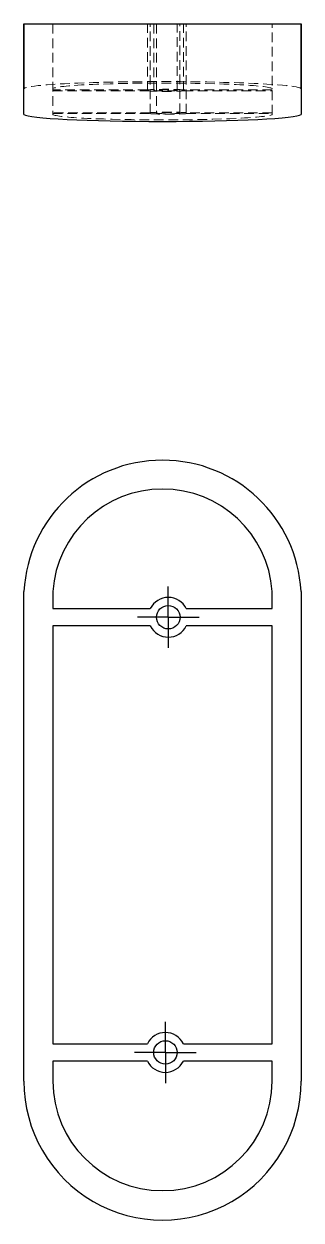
# Model space of a CAD drawing. Header units: millimetres. Extents: x 65 to 229, y 7 to 164.
# Drawn here: x 64.8 to 101.2, y 7 to 164.4 of the extents above.
import ezdxf

# ---------------------------------------------------------------- set-up
doc = ezdxf.new("R2010")
doc.units = ezdxf.units.MM
doc.linetypes.add('HIDDEN', pattern=[1.905, 1.27, -0.635])
doc.layers.add('10', color=7, linetype='Continuous')

# ---------------------------------------------------------------- blocks, each defined once
blk = doc.blocks.new('SW_CENTERMARKSYMBOL_0')
at = {"layer": '10', "color": 0}
for p, q in [((0, 2.5), (0, 4.04)), ((0, 0), (0, 2.5)), ((-2.5, 0), (-4.04, 0)), ((0, 0), (-2.5, 0)), ((0, 0), (0, -2.5)), ((0, 0), (2.5, 0)), ((2.5, 0), (4.04, 0)), ((0, -2.5), (0, -4.04))]:
    blk.add_line(p, q, dxfattribs=at)
blk = doc.blocks.new('SW_CENTERMARKSYMBOL_1')
at = {"layer": '10', "color": 0}
for p, q in [((0, 2.5), (0, 4.04)), ((0, 0), (0, 2.5)), ((-2.5, 0), (-4.04, 0)), ((0, 0), (-2.5, 0)), ((0, 0), (0, -2.5)), ((0, 0), (2.5, 0)), ((2.5, 0), (4.04, 0)), ((0, -2.5), (0, -4.04))]:
    blk.add_line(p, q, dxfattribs=at)

msp = doc.modelspace()

# ---------------------------------------------------------------- linework, layer by layer
at = {"color": 7, "linetype": 'Continuous', "lineweight": 25}
for p, q in [((64.8, 164.41), (64.8, 155.87)), ((64.8, 152.49), (64.8, 164.41)), ((64.8, 164.41), (101.2, 164.41)), ((64.8, 164.41), (64.8, 164.41)), ((101.2, 155.87), (101.2, 164.41)), ((101.2, 164.41), (101.2, 152.49)), ((101.2, 164.41), (101.2, 164.41)), ((64.8, 25.27), (64.8, 89.74)), ((68.59, 89.74), (68.59, 87.47)), ((97.41, 87.47), (97.41, 89.74)), ((101.2, 89.74), (101.2, 25.27)), ((68.59, 87.47), (81.4, 87.47)), ((86.12, 87.47), (97.41, 87.47)), ((81.4, 85.19), (68.59, 85.19)), ((68.59, 85.19), (68.59, 30.2)), ((97.41, 85.19), (86.12, 85.19)), ((97.41, 30.2), (97.41, 85.19)), ((68.59, 30.2), (81.02, 30.2)), ((85.74, 30.2), (97.41, 30.2)), ((81.02, 27.92), (68.59, 27.92)), ((68.59, 27.92), (68.59, 25.27)), ((97.41, 27.92), (85.74, 27.92)), ((97.41, 25.27), (97.41, 27.92))]:
    msp.add_line(p, q, dxfattribs=at)
at = {"color": 7, "linetype": 'HIDDEN', "lineweight": 18}
for p, q in [((68.59, 164.41), (68.59, 152.49)), ((81.02, 155.61), (81.02, 164.41)), ((81.4, 152.61), (81.4, 164.41)), ((81.84, 164.41), (81.84, 155.67)), ((82.22, 164.41), (82.22, 152.67)), ((84.92, 155.67), (84.92, 164.41)), ((85.29, 152.67), (85.29, 164.41)), ((85.74, 155.61), (85.74, 164.41)), ((86.12, 152.61), (86.12, 164.41)), ((97.41, 152.49), (97.41, 164.41)), ((81.02, 155.73), (68.59, 155.73)), ((68.59, 155.61), (81.02, 155.61)), ((97.41, 155.73), (85.74, 155.73)), ((85.74, 155.61), (97.41, 155.61)), ((81.4, 152.73), (68.59, 152.73)), ((97.41, 152.73), (86.12, 152.73)), ((68.59, 152.61), (81.4, 152.61)), ((86.12, 152.61), (97.41, 152.61))]:
    msp.add_line(p, q, dxfattribs=at)
at = {"color": 7, "linetype": 'Continuous', "lineweight": 25}
for centre in [(83.76, 86.33), (83.38, 29.06)]:
    msp.add_circle(centre, 1.54, dxfattribs=at)
for centre, radius, start, end in [((83, 88.77), 18.23, 3.0542, 176.9458), ((83, 88.75), 14.45, 3.9173, 176.0827), ((83.76, 86.33), 2.62, 25.7715, 154.2285), ((83.76, 86.33), 2.62, 205.7715, 334.2285), ((83.38, 29.06), 2.62, 25.7714, 154.2286), ((83.38, 29.06), 2.62, 205.7714, 334.2286), ((83, 25.2), 18.2, 179.8035, 0.1965), ((83, 25.29), 14.41, 180.0826, 359.9174)]:
    msp.add_arc(centre, radius, start, end, dxfattribs=at)
at = {"color": 7, "linetype": 'HIDDEN', "lineweight": 18}
for centre, major_axis, start_param, end_param in [((83, 155.87), (18.2, 0), 0, 3.141593), ((83, 155.87), (14.41, 0), 0.001441, 3.140151), ((83.38, 155.67), (2.62, 0), 0.449796, 2.691796), ((83.38, 155.67), (2.62, 0), 3.591389, 5.833389), ((83.76, 152.67), (2.62, 0), 0.449797, 2.691795), ((83, 152.54), (14.45, 0), 3.209962, 6.214816), ((83.76, 152.67), (2.62, 0), 3.59139, 5.833388)]:
    msp.add_ellipse(centre, major_axis=major_axis, ratio=0.052408, start_param=start_param, end_param=end_param, dxfattribs=at)
at = {"color": 7, "linetype": 'Continuous', "lineweight": 25}
for centre, major_axis, start_param, end_param in [((83, 155.87), (18.2, 0), 3.141593, 3.145023), ((83, 155.87), (18.2, 0), 6.279755, 6.283185), ((83, 152.54), (18.23, 0), 3.194899, 6.229879)]:
    msp.add_ellipse(centre, major_axis=major_axis, ratio=0.052408, start_param=start_param, end_param=end_param, dxfattribs=at)
at = {"color": 7, "linetype": 'HIDDEN', "lineweight": 18}
for centre in [(83.38, 155.67), (83.76, 152.67)]:
    msp.add_ellipse(centre, major_axis=(1.54, 0), ratio=0.052408, dxfattribs=at)

# ---------------------------------------------------------------- block references
at = {"layer": '10'}
for name, p in [('SW_CENTERMARKSYMBOL_1', (83.76, 86.33)), ('SW_CENTERMARKSYMBOL_0', (83.38, 29.06))]:
    msp.add_blockref(name, p, dxfattribs=at)

doc.saveas('drawing.dxf')
